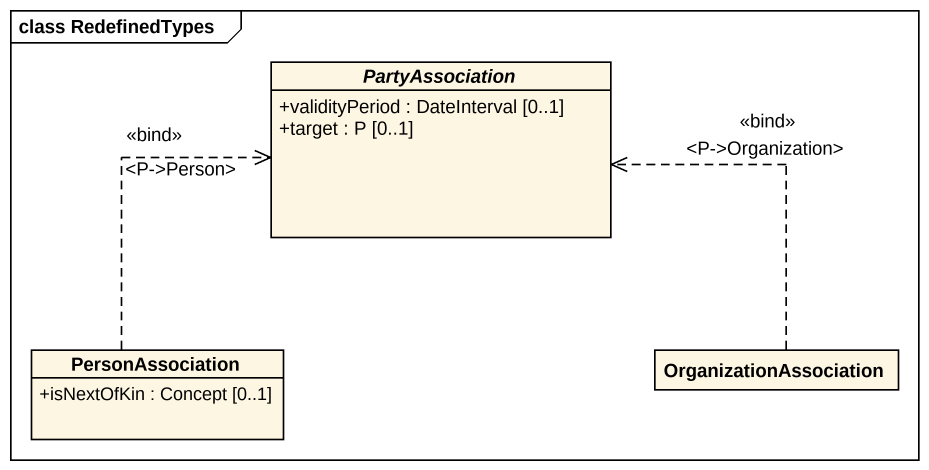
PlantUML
@startuml
mainframe class RedefinedTypes
hide circle
hide empty members
skinparam classAttributeIconSize 0
abstract class PartyAssociation {
  +validityPeriod : DateInterval [0..1]
  +target : P [0..1]
}
class PersonAssociation {
  +isNextOfKin : Concept [0..1]
}
class OrganizationAssociation
PersonAssociation .up.> PartyAssociation : <<bind>>\n<P->Person>
OrganizationAssociation .up.> PartyAssociation : <<bind>>\n<P->Organization>
@enduml
